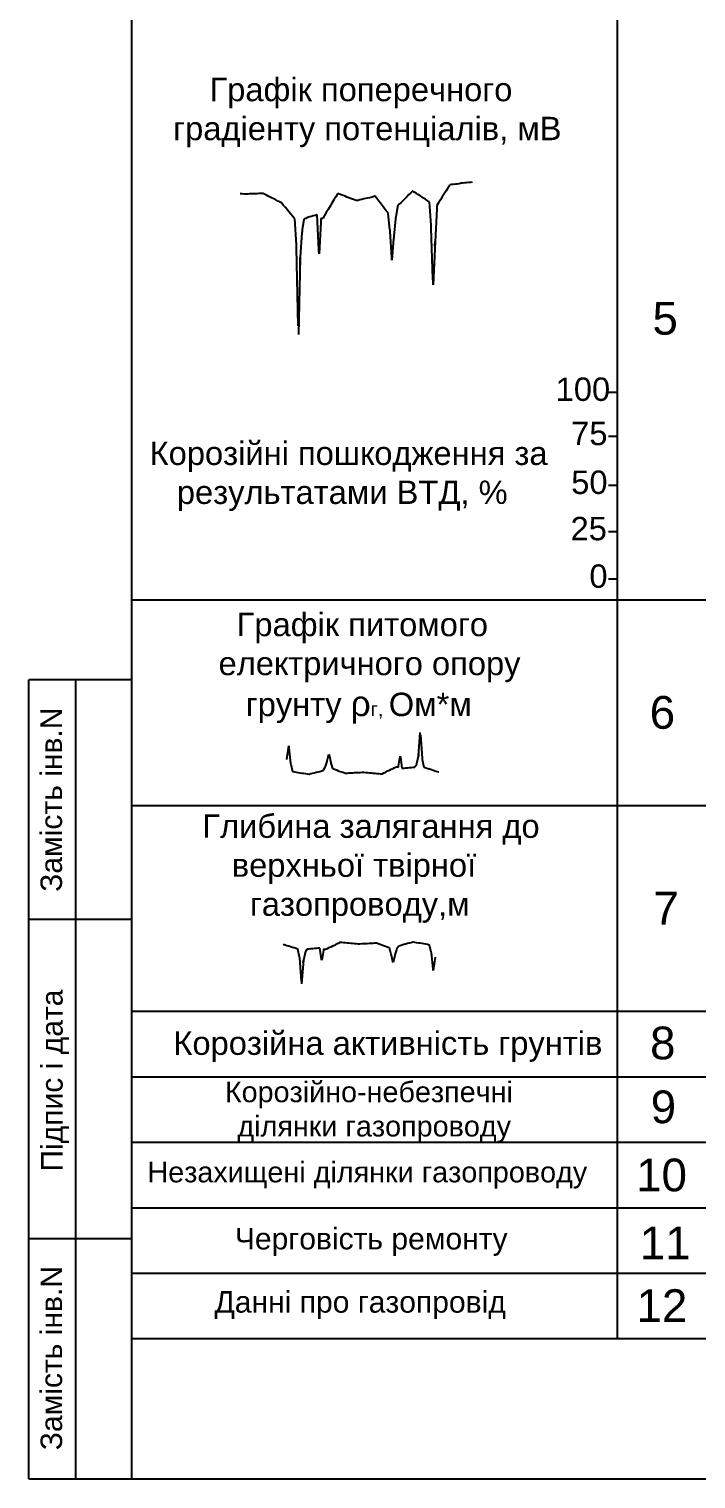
# Model space of a CAD drawing. Header units: millimetres. Extents: x -226 to 1784, y 10 to 1137.
# Drawn here: x 9 to 80.4, y 10.5 to 165.5 of the extents above; entities that cross this region are included whole.
import ezdxf

# ---------------------------------------------------------------- set-up
doc = ezdxf.new("R2010")
doc.units = ezdxf.units.MM
for name, color, linetype in [('График_G', 1, 'Continuous'), ('График_Rгр.', 79, 'Continuous'), ('График_Глуб', 36, 'Continuous'), ('Макет', 7, 'Continuous')]:
    doc.layers.add(name, color=color, linetype=linetype)
doc.layers.add('Текст', color=7, linetype='Continuous', lineweight=0)
doc.styles.get("Standard").update_dxf_attribs({"font": 'arial.ttf'})

# ---------------------------------------------------------------- blocks, each defined once
blk = doc.blocks.new('График земли')
at = {"layer": 'График_Rгр.'}
for p, q in [((-2.17, 1.66), (-1.97, 4.19)), ((-1.95, 3.93), (-1.78, 1.4)), ((-16.23, 1.32), (-16.04, 2.76)), ((-16.04, 2.76), (-16.02, 2.64)), ((-16.02, 2.64), (-16.02, 2.57)), ((-16.02, 2.57), (-15.84, 0.87)), ((-11.92, 1.17), (-11.74, 1.89)), ((-11.74, 1.89), (-11.73, 1.81)), ((-11.73, 1.81), (-11.72, 1.81)), ((-11.72, 1.81), (-11.54, 0.98)), ((-4.3, 0.6), (-4.12, 1.66)), ((-4.12, 1.66), (-4.11, 1.59)), ((-4.11, 1.59), (-4.1, 1.55)), ((-2.34, 0.87), (-2.17, 1.66)), ((-2.15, 1.93), (-2.17, 1.66)), ((-2.17, 1.66), (-2.15, 1.85)), ((-2.15, 1.85), (-2.15, 1.93)), ((-15.84, 0.87), (-15.84, 0.87)), ((-15.84, 0.87), (-15.83, 0.79)), ((-15.83, 0.79), (-15.82, 0.79)), ((-15.82, 0.79), (-15.65, 0.04)), ((-15.65, 0.04), (-15.63, 0.04)), ((-15.63, 0.04), (-15.63, 0.04)), ((-15.63, 0.04), (-15.43, 0)), ((-15.43, 0), (-15.24, -0.04)), ((-13.09, -0.04), (-12.89, 0)), ((-12.89, 0), (-12.7, 0.04)), ((-12.7, 0.04), (-12.5, 0.11)), ((-12.5, 0.11), (-12.33, 0.15)), ((-12.33, 0.15), (-12.31, 0.19)), ((-12.31, 0.19), (-12.13, 0.49)), ((-12.13, 0.49), (-12.12, 0.53)), ((-12.12, 0.53), (-12.11, 0.57)), ((-12.11, 0.57), (-11.94, 1.1)), ((-11.94, 1.1), (-11.92, 1.13)), ((-11.92, 1.13), (-11.92, 1.17)), ((-11.54, 0.98), (-11.53, 0.94)), ((-11.53, 0.94), (-11.52, 0.91)), ((-11.52, 0.91), (-11.35, 0.34)), ((-11.35, 0.34), (-11.34, 0.34)), ((-11.34, 0.34), (-11.33, 0.34)), ((-11.33, 0.34), (-11.13, 0.26)), ((-11.13, 0.26), (-10.94, 0.19)), ((-10.94, 0.19), (-10.74, 0.11)), ((-10.74, 0.11), (-10.55, 0.04)), ((-10.55, 0.04), (-10.35, 0)), ((-10.35, 0), (-10.16, -0.08)), ((-5.66, -0.04), (-5.47, 0.08)), ((-5.47, 0.08), (-5.27, 0.15)), ((-5.27, 0.15), (-5.08, 0.26)), ((-5.08, 0.26), (-4.88, 0.34)), ((-4.88, 0.34), (-4.69, 0.45)), ((-4.69, 0.45), (-4.51, 0.53)), ((-4.69, 0.45), (-4.69, 0.45)), ((-4.51, 0.53), (-4.5, 0.53)), ((-4.5, 0.53), (-4.49, 0.53)), ((-4.49, 0.53), (-4.32, 0.49)), ((-4.32, 0.49), (-4.3, 0.57)), ((-4.3, 0.57), (-4.3, 0.6)), ((-4.1, 1.55), (-3.93, 0.38)), ((-3.93, 0.38), (-3.91, 0.38)), ((-3.91, 0.38), (-3.91, 0.38)), ((-3.91, 0.38), (-3.73, 0.38)), ((-3.73, 0.38), (-3.72, 0.38)), ((-3.72, 0.38), (-3.71, 0.38)), ((-3.71, 0.38), (-3.52, 0.42)), ((-3.52, 0.42), (-3.52, 0.42)), ((-3.52, 0.42), (-3.33, 0.42)), ((-3.33, 0.42), (-3.32, 0.42)), ((-3.32, 0.42), (-3.13, 0.45)), ((-3.13, 0.45), (-3.13, 0.45)), ((-3.13, 0.45), (-2.94, 0.45)), ((-2.94, 0.45), (-2.93, 0.45)), ((-2.93, 0.45), (-2.74, 0.49)), ((-2.74, 0.49), (-2.73, 0.49)), ((-2.73, 0.49), (-2.56, 0.49)), ((-2.56, 0.49), (-2.55, 0.53)), ((-2.55, 0.53), (-2.54, 0.53)), ((-2.54, 0.53), (-2.36, 0.79)), ((-2.36, 0.79), (-2.35, 0.87)), ((-2.35, 0.87), (-2.34, 0.87)), ((-1.78, 1.4), (-1.78, 1.4)), ((-1.78, 1.4), (-1.76, 1.32)), ((-1.76, 1.32), (-1.76, 1.32)), ((-1.76, 1.32), (-1.58, 0.49)), ((-1.58, 0.49), (-1.57, 0.49)), ((-1.57, 0.49), (-1.56, 0.49)), ((-1.56, 0.49), (-1.37, 0.42)), ((-1.37, 0.42), (-1.17, 0.34)), ((-1.17, 0.34), (-0.98, 0.3)), ((-0.98, 0.3), (-0.78, 0.23)), ((-0.78, 0.23), (-0.59, 0.15)), ((-0.59, 0.15), (-0.39, 0.11)), ((-0.39, 0.11), (-0.21, 0.04)), ((-0.21, 0.04), (-0.2, 0.04)), ((-0.2, 0.04), (0, 0)), ((-15.24, -0.04), (-15.04, -0.08)), ((-15.04, -0.08), (-14.85, -0.11)), ((-14.85, -0.11), (-14.65, -0.15)), ((-14.65, -0.15), (-14.45, -0.15)), ((-14.45, -0.15), (-14.26, -0.19)), ((-14.26, -0.19), (-14.06, -0.23)), ((-14.06, -0.23), (-13.89, -0.26)), ((-13.89, -0.26), (-13.87, -0.26)), ((-13.87, -0.26), (-13.67, -0.19)), ((-13.67, -0.19), (-13.48, -0.15)), ((-13.48, -0.15), (-13.28, -0.11)), ((-13.28, -0.11), (-13.09, -0.04)), ((-10.16, -0.08), (-9.98, -0.15)), ((-9.98, -0.15), (-9.96, -0.15)), ((-9.96, -0.15), (-9.77, -0.15)), ((-9.77, -0.15), (-9.57, -0.11)), ((-9.57, -0.11), (-9.38, -0.11)), ((-9.38, -0.11), (-9.18, -0.11)), ((-9.18, -0.11), (-8.99, -0.08)), ((-8.99, -0.08), (-8.79, -0.08)), ((-8.79, -0.08), (-8.59, -0.08)), ((-8.59, -0.08), (-8.4, -0.08)), ((-8.4, -0.08), (-8.2, -0.04)), ((-8.2, -0.04), (-8.03, -0.04)), ((-8.03, -0.04), (-8.01, -0.04)), ((-8.01, -0.04), (-7.81, -0.08)), ((-7.81, -0.08), (-7.62, -0.08)), ((-7.62, -0.08), (-7.42, -0.11)), ((-7.42, -0.11), (-7.23, -0.11)), ((-7.23, -0.11), (-7.03, -0.15)), ((-7.03, -0.15), (-6.84, -0.15)), ((-6.84, -0.15), (-6.64, -0.19)), ((-6.64, -0.19), (-6.45, -0.19)), ((-6.45, -0.19), (-6.25, -0.23)), ((-6.25, -0.23), (-6.07, -0.23)), ((-6.07, -0.23), (-6.06, -0.23)), ((-6.06, -0.23), (-5.86, -0.11)), ((-5.86, -0.11), (-5.66, -0.04))]:
    blk.add_line(p, q, dxfattribs=at)
blk = doc.blocks.new('График крас')
at = {"layer": 'График_G'}
for p, q in [((0.2, 0), (0, 0)), ((0.4, -0.04), (0.2, 0)), ((1, 0), (0.8, -0.04)), ((1.2, 0), (1, 0)), ((1.4, 0), (1.2, 0)), ((1.6, 0), (1.4, 0)), ((1.8, 0), (1.6, 0)), ((2, 0.04), (1.8, 0)), ((2.2, 0.04), (2, 0.04)), ((2.4, 0.04), (2.2, 0.04)), ((2.42, 0.04), (2.4, 0.04)), ((2.6, -0.04), (2.42, 0.04)), ((10.4, 0), (10.2, -0.31)), ((10.42, 0.04), (10.4, 0)), ((10.6, -0.04), (10.42, 0.04)), ((18.2, 0.08), (18, -0.12)), ((18.4, 0.27), (18.2, 0.08)), ((18.42, 0.31), (18.4, 0.27)), ((18.6, 0.19), (18.42, 0.31)), ((18.8, 0.08), (18.6, 0.19)), ((19, -0.08), (18.8, 0.08)), ((21.8, 0), (21.6, -0.31)), ((22, 0.31), (21.8, 0)), ((22.2, 0.62), (22, 0.31)), ((22.4, 0.93), (22.2, 0.62)), ((22.42, 0.97), (22.4, 0.93)), ((22.6, 1.01), (22.42, 0.97)), ((22.8, 1.01), (22.6, 1.01)), ((23, 1.04), (22.8, 1.01)), ((23.2, 1.04), (23, 1.04)), ((23.4, 1.08), (23.2, 1.04)), ((23.6, 1.12), (23.4, 1.08)), ((23.8, 1.12), (23.6, 1.12)), ((24, 1.16), (23.8, 1.12)), ((24.2, 1.16), (24, 1.16)), ((24.4, 1.2), (24.2, 1.16)), ((24.42, 1.2), (24.4, 1.2)), ((24.6, 1.2), (24.42, 1.2)), ((24.8, 1.24), (24.6, 1.2)), ((0.42, -0.04), (0.4, -0.04)), ((0.6, -0.04), (0.42, -0.04)), ((0.8, -0.04), (0.6, -0.04)), ((2.8, -0.15), (2.6, -0.04)), ((3, -0.27), (2.8, -0.15)), ((3.2, -0.35), (3, -0.27)), ((3.4, -0.46), (3.2, -0.35)), ((3.6, -0.54), (3.4, -0.46)), ((3.8, -0.66), (3.6, -0.54)), ((4, -0.77), (3.8, -0.66)), ((4.2, -0.85), (4, -0.77)), ((4.4, -0.97), (4.2, -0.85)), ((4.42, -0.97), (4.4, -0.97)), ((4.6, -1.2), (4.42, -0.97)), ((4.8, -1.43), (4.6, -1.2)), ((5, -1.66), (4.8, -1.43)), ((9.6, -1.31), (9.4, -1.66)), ((9.8, -1.01), (9.6, -1.31)), ((10, -0.66), (9.8, -1.01)), ((10.2, -0.31), (10, -0.66)), ((10.8, -0.12), (10.6, -0.04)), ((11, -0.19), (10.8, -0.12)), ((11.2, -0.27), (11, -0.19)), ((11.4, -0.35), (11.2, -0.27)), ((11.6, -0.43), (11.4, -0.35)), ((11.8, -0.5), (11.6, -0.43)), ((12, -0.58), (11.8, -0.5)), ((12.2, -0.66), (12, -0.58)), ((12.4, -0.73), (12.2, -0.66)), ((12.42, -0.73), (12.4, -0.73)), ((12.6, -0.7), (12.42, -0.73)), ((12.8, -0.66), (12.6, -0.7)), ((13, -0.62), (12.8, -0.66)), ((13.2, -0.54), (13, -0.62)), ((13.4, -0.5), (13.2, -0.54)), ((13.6, -0.46), (13.4, -0.5)), ((13.8, -0.43), (13.6, -0.46)), ((14, -0.39), (13.8, -0.43)), ((14.2, -0.31), (14, -0.39)), ((14.4, -0.27), (14.2, -0.31)), ((14.42, -0.27), (14.4, -0.27)), ((14.6, -0.5), (14.42, -0.27)), ((14.8, -0.77), (14.6, -0.5)), ((15, -1.01), (14.8, -0.77)), ((15.2, -1.28), (15, -1.01)), ((15.4, -1.55), (15.2, -1.28)), ((15.6, -1.82), (15.4, -1.55)), ((16.8, -1.43), (16.62, -2.47)), ((16.82, -1.31), (16.8, -1.43)), ((17, -1.12), (16.82, -1.31)), ((17.2, -0.93), (17, -1.12)), ((17.4, -0.73), (17.2, -0.93)), ((17.6, -0.54), (17.4, -0.73)), ((17.8, -0.31), (17.6, -0.54)), ((18, -0.12), (17.8, -0.31)), ((19.2, -0.19), (19, -0.08)), ((19.4, -0.31), (19.2, -0.19)), ((19.6, -0.46), (19.4, -0.31)), ((19.8, -0.58), (19.6, -0.46)), ((20, -0.7), (19.8, -0.58)), ((20.2, -0.85), (20, -0.7)), ((20.21, -0.85), (20.2, -0.85)), ((20.22, -0.85), (20.21, -0.85)), ((20.4, -3.36), (20.22, -0.85)), ((21.02, -1.24), (21, -1.62)), ((21.2, -0.97), (21.02, -1.24)), ((21.4, -0.66), (21.2, -0.97)), ((21.6, -0.31), (21.4, -0.66)), ((5.2, -1.93), (5, -1.66)), ((5.4, -2.17), (5.2, -1.93)), ((5.6, -2.4), (5.4, -2.17)), ((5.8, -2.63), (5.6, -2.4)), ((5.81, -2.67), (5.8, -2.63)), ((5.82, -2.67), (5.81, -2.67)), ((6, -5.45), (5.82, -2.67)), ((6.8, -2.78), (6.62, -3.83)), ((6.81, -2.75), (6.8, -2.78)), ((6.82, -2.67), (6.81, -2.75)), ((7, -2.63), (6.82, -2.67)), ((7.01, -2.63), (7, -2.63)), ((7.2, -2.55), (7.01, -2.63)), ((7.21, -2.55), (7.2, -2.55)), ((7.4, -2.47), (7.21, -2.55)), ((7.41, -2.47), (7.4, -2.47)), ((7.6, -2.44), (7.41, -2.47)), ((7.61, -2.44), (7.6, -2.44)), ((7.8, -2.36), (7.61, -2.44)), ((7.81, -2.36), (7.8, -2.36)), ((8, -2.32), (7.81, -2.36)), ((8.01, -2.32), (8, -2.32)), ((8.02, -2.32), (8.01, -2.32)), ((8.2, -2.24), (8.02, -2.32)), ((8.21, -2.24), (8.2, -2.24)), ((8.22, -2.24), (8.21, -2.24)), ((8.4, -5.99), (8.22, -2.24)), ((8.6, -3.02), (8.42, -6.42)), ((8.61, -2.9), (8.6, -3.02)), ((8.62, -2.63), (8.61, -2.9)), ((8.8, -2.63), (8.62, -2.63)), ((8.81, -2.63), (8.8, -2.63)), ((8.82, -2.63), (8.81, -2.63)), ((9, -2.32), (8.82, -2.63)), ((9.01, -2.32), (9, -2.32)), ((9.2, -2.01), (9.01, -2.32)), ((9.4, -1.66), (9.2, -2.01)), ((15.8, -2.05), (15.6, -1.82)), ((15.81, -2.09), (15.8, -2.05)), ((15.82, -2.09), (15.81, -2.09)), ((16, -3.83), (15.82, -2.09)), ((16.6, -2.67), (16.42, -4.52)), ((16.61, -2.63), (16.6, -2.67)), ((16.62, -2.47), (16.61, -2.63)), ((21, -1.62), (20.82, -5.1)), ((6.6, -4.14), (6.42, -6.77)), ((6.61, -4.02), (6.6, -4.14)), ((6.62, -3.83), (6.61, -4.02)), ((16.01, -3.87), (16, -3.83)), ((16.02, -4.02), (16.01, -3.87)), ((16.2, -6.81), (16.02, -4.02)), ((16.42, -4.52), (16.41, -4.72)), ((20.41, -3.44), (20.4, -3.36)), ((20.42, -3.63), (20.41, -3.44)), ((20.6, -9.13), (20.42, -3.63)), ((20.42, -3.63), (20.42, -3.63)), ((6.01, -5.53), (6, -5.45)), ((6.02, -5.76), (6.01, -5.53)), ((6.2, -14.11), (6.02, -5.76)), ((6.02, -5.76), (6.02, -5.76)), ((8.41, -6.11), (8.4, -5.99)), ((8.42, -6.42), (8.41, -6.11)), ((16.4, -4.79), (16.22, -7.11)), ((16.41, -4.72), (16.4, -4.79)), ((20.82, -5.1), (20.62, -9.74)), ((20.8, -5.57), (20.82, -5.1)), ((20.81, -5.41), (20.8, -5.57)), ((20.82, -5.1), (20.81, -5.41)), ((6.42, -6.77), (6.22, -15.04)), ((6.4, -7.58), (6.42, -6.77)), ((6.41, -7.35), (6.4, -7.58)), ((6.42, -6.77), (6.41, -7.35)), ((16.21, -6.88), (16.2, -6.81)), ((16.22, -7.11), (16.21, -6.88)), ((20.61, -9.32), (20.6, -9.13)), ((20.62, -9.74), (20.61, -9.32))]:
    blk.add_line(p, q, dxfattribs=at)
blk = doc.blocks.new('График глуб')
at = {"layer": 'График_Глуб'}
for p, q in [((0.2, -0.04), (0, 0)), ((5.66, 0.04), (5.47, -0.08)), ((5.86, 0.11), (5.66, 0.04)), ((6.06, 0.23), (5.86, 0.11)), ((6.07, 0.23), (6.06, 0.23)), ((6.25, 0.23), (6.07, 0.23)), ((6.45, 0.19), (6.25, 0.23)), ((6.64, 0.19), (6.45, 0.19)), ((6.84, 0.15), (6.64, 0.19)), ((7.03, 0.15), (6.84, 0.15)), ((7.23, 0.11), (7.03, 0.15)), ((7.42, 0.11), (7.23, 0.11)), ((7.62, 0.08), (7.42, 0.11)), ((7.81, 0.08), (7.62, 0.08)), ((8.01, 0.04), (7.81, 0.08)), ((8.03, 0.04), (8.01, 0.04)), ((8.2, 0.04), (8.03, 0.04)), ((8.4, 0.08), (8.2, 0.04)), ((8.59, 0.08), (8.4, 0.08)), ((8.79, 0.08), (8.59, 0.08)), ((8.99, 0.08), (8.79, 0.08)), ((9.18, 0.11), (8.99, 0.08)), ((9.38, 0.11), (9.18, 0.11)), ((9.57, 0.11), (9.38, 0.11)), ((9.77, 0.15), (9.57, 0.11)), ((9.96, 0.15), (9.77, 0.15)), ((9.98, 0.15), (9.96, 0.15)), ((10.16, 0.08), (9.98, 0.15)), ((10.35, 0), (10.16, 0.08)), ((10.55, -0.04), (10.35, 0)), ((12.89, 0), (12.7, -0.04)), ((13.09, 0.04), (12.89, 0)), ((13.28, 0.11), (13.09, 0.04)), ((13.48, 0.15), (13.28, 0.11)), ((13.67, 0.19), (13.48, 0.15)), ((13.87, 0.26), (13.67, 0.19)), ((13.89, 0.26), (13.87, 0.26)), ((14.06, 0.23), (13.89, 0.26)), ((14.26, 0.19), (14.06, 0.23)), ((14.45, 0.15), (14.26, 0.19)), ((14.65, 0.15), (14.45, 0.15)), ((14.85, 0.11), (14.65, 0.15)), ((15.04, 0.08), (14.85, 0.11)), ((15.24, 0.04), (15.04, 0.08)), ((15.43, 0), (15.24, 0.04)), ((15.63, -0.04), (15.43, 0)), ((0.21, -0.04), (0.2, -0.04)), ((0.39, -0.11), (0.21, -0.04)), ((0.59, -0.15), (0.39, -0.11)), ((0.78, -0.23), (0.59, -0.15)), ((0.98, -0.3), (0.78, -0.23)), ((1.17, -0.34), (0.98, -0.3)), ((1.37, -0.42), (1.17, -0.34)), ((1.56, -0.49), (1.37, -0.42)), ((1.57, -0.49), (1.56, -0.49)), ((1.58, -0.49), (1.57, -0.49)), ((1.76, -1.32), (1.58, -0.49)), ((1.78, -1.4), (1.76, -1.32)), ((1.76, -1.32), (1.76, -1.32)), ((1.95, -3.93), (1.78, -1.4)), ((1.78, -1.4), (1.78, -1.4)), ((2.34, -0.87), (2.17, -1.66)), ((2.35, -0.87), (2.34, -0.87)), ((2.36, -0.79), (2.35, -0.87)), ((2.54, -0.53), (2.36, -0.79)), ((2.55, -0.53), (2.54, -0.53)), ((2.56, -0.49), (2.55, -0.53)), ((2.73, -0.49), (2.56, -0.49)), ((2.74, -0.49), (2.73, -0.49)), ((2.93, -0.45), (2.74, -0.49)), ((2.94, -0.45), (2.93, -0.45)), ((3.13, -0.45), (2.94, -0.45)), ((3.32, -0.42), (3.13, -0.45)), ((3.13, -0.45), (3.13, -0.45)), ((3.33, -0.42), (3.32, -0.42)), ((3.52, -0.42), (3.33, -0.42)), ((3.71, -0.38), (3.52, -0.42)), ((3.52, -0.42), (3.52, -0.42)), ((3.72, -0.38), (3.71, -0.38)), ((3.73, -0.38), (3.72, -0.38)), ((3.91, -0.38), (3.73, -0.38)), ((3.93, -0.38), (3.91, -0.38)), ((3.91, -0.38), (3.91, -0.38)), ((4.1, -1.55), (3.93, -0.38)), ((4.11, -1.59), (4.1, -1.55)), ((4.3, -0.6), (4.12, -1.66)), ((4.32, -0.49), (4.3, -0.57)), ((4.3, -0.57), (4.3, -0.6)), ((4.49, -0.53), (4.32, -0.49)), ((4.5, -0.53), (4.49, -0.53)), ((4.51, -0.53), (4.5, -0.53)), ((4.69, -0.45), (4.51, -0.53)), ((4.88, -0.34), (4.69, -0.45)), ((4.69, -0.45), (4.69, -0.45)), ((5.08, -0.26), (4.88, -0.34)), ((5.27, -0.15), (5.08, -0.26)), ((5.47, -0.08), (5.27, -0.15)), ((10.74, -0.11), (10.55, -0.04)), ((10.94, -0.19), (10.74, -0.11)), ((11.13, -0.26), (10.94, -0.19)), ((11.33, -0.34), (11.13, -0.26)), ((11.34, -0.34), (11.33, -0.34)), ((11.35, -0.34), (11.34, -0.34)), ((11.52, -0.91), (11.35, -0.34)), ((11.53, -0.94), (11.52, -0.91)), ((11.54, -0.98), (11.53, -0.94)), ((11.72, -1.81), (11.54, -0.98)), ((11.92, -1.17), (11.74, -1.89)), ((11.94, -1.1), (11.92, -1.13)), ((11.92, -1.13), (11.92, -1.17)), ((12.11, -0.57), (11.94, -1.1)), ((12.12, -0.53), (12.11, -0.57)), ((12.13, -0.49), (12.12, -0.53)), ((12.31, -0.19), (12.13, -0.49)), ((12.33, -0.15), (12.31, -0.19)), ((12.5, -0.11), (12.33, -0.15)), ((12.7, -0.04), (12.5, -0.11)), ((15.65, -0.04), (15.63, -0.04)), ((15.63, -0.04), (15.63, -0.04)), ((15.82, -0.79), (15.65, -0.04)), ((15.83, -0.79), (15.82, -0.79)), ((15.84, -0.87), (15.83, -0.79)), ((16.02, -2.57), (15.84, -0.87)), ((15.84, -0.87), (15.84, -0.87)), ((16.23, -1.32), (16.04, -2.76)), ((2.17, -1.66), (1.97, -4.19)), ((2.17, -1.66), (2.15, -1.85)), ((2.15, -1.93), (2.17, -1.66)), ((2.15, -1.85), (2.15, -1.93)), ((4.12, -1.66), (4.11, -1.59)), ((11.73, -1.81), (11.72, -1.81)), ((11.74, -1.89), (11.73, -1.81)), ((16.02, -2.64), (16.02, -2.57)), ((16.04, -2.76), (16.02, -2.64))]:
    blk.add_line(p, q, dxfattribs=at)

msp = doc.modelspace()

# ---------------------------------------------------------------- linework, layer by layer
at = {"layer": 'Defpoints'}
for p, q in [((71.95, 126.67), (71.01, 126.67)), ((71.95, 121.95), (71.01, 121.95)), ((71.95, 116.73), (71.01, 116.73)), ((71.95, 111.78), (71.01, 111.78)), ((71.95, 106.7), (71.01, 106.7))]:
    msp.add_line(p, q, dxfattribs=at)
at = {"layer": 'Макет'}
for p, q in [((20, 297.48), (20, 10.51)), ((71.95, 75.51), (71.95, 297.48)), ((20, 95.95), (9.04, 95.95)), ((9.04, 10.51), (9.04, 95.94)), ((9.04, 10.51), (9.04, 95.93)), ((14.04, 10.51), (14.04, 95.95)), ((71.95, 25.51), (71.95, 75.51)), ((20, 70.33), (9.06, 70.33)), ((20, 36.2), (9.06, 36.2))]:
    msp.add_line(p, q, dxfattribs=at)
at = {"layer": 'Макет', "lineweight": -2}
for p, q in [((20, 104.51), (390, 104.51)), ((20, 82.51), (390, 82.51)), ((20, 60.51), (390, 60.51)), ((20, 53.51), (390, 53.51)), ((20, 46.51), (390, 46.51)), ((20, 46.51), (390, 46.51)), ((20, 39.51), (390, 39.51)), ((20, 32.51), (390, 32.51)), ((20, 25.51), (405, 25.51)), ((9.04, 10.51), (405, 10.51))]:
    msp.add_line(p, q, dxfattribs=at)

# ---------------------------------------------------------------- block references
at = {"layer": 'Макет'}
for name, p in [('График крас', (31.63, 147.9)), ('График земли', (52.85, 86.12)), ('График глуб', (36.22, 67.63))]:
    msp.add_blockref(name, p, dxfattribs=at)

# ---------------------------------------------------------------- texts
at = {"layer": 'Текст', "attachment_point": 1}
for s, insert, char_height, width in [('     Графiк поперечного \\P градiенту потенціалів, мВ', (23.49, 160.3), 2.5, 48.6754), ('5', (75.7, 136.34), 3.5, 5.5314), ('{\\C0;100}', (65.35, 128.26), 2.5, 3.5955), ('  Корозiйнi пошкодження за   \\P     результатами ВТД, %', (20, 121.41), 2.5, 46.9566), ('{\\C0;  Графік питомого електричного опору \\P   грунту \\H1.0833x;\\C256;ρ\\H0.55386x;г\\C0;, \\H1.6667x;Ом*м}', (29.31, 103.11), 2.5, 47.4467), ('6', (75.4, 94.21), 3.5, 5.5314), ('{\\C0;   \\H1.087x;Глибина залягання до      \\P      верхньої твірної    \\P        газопроводу,м}', (24.9, 81.55), 2.3, 40.1983), ('7', (75.8, 73.28), 3.5, 5.5314), ('8', (75.44, 58.87), 3.5, 5.5314), ('\\pi-5,l5,t2.5,7.5;{\\C0;Корозiйна активнiсть грунтiв}', (24.48, 58.35), 2.5, 51.2959), ('\\pi-2.2,l2.2,t2.2,6.6;{\\C0; Корозiйно-небезпечнi дiлянки газопроводу}', (29.13, 52.99), 2.2, 37.9669), ('9', (75.51, 52.04), 3.5, 5.5314), ('{\\H1.1x;  Незахищенi дiлянки газопроводу}  ', (20, 44.42), 2, 54.3676), ('10', (73.95, 44.76), 3.5, 5.5314), ('{\\C0;Черговiсть ремонту }', (31.05, 37.35), 2.3, 43.8064), ('11', (74.34, 37.5), 3.5, 5.5314), ('{\\C0;Даннi про газопровiд}', (28.87, 30.59), 2.3, 55.1454), ('12', (73.99, 30.79), 3.5, 5.5314)]:
    msp.add_mtext(s, dxfattribs=dict(at, insert=insert, char_height=char_height, width=width))
at = {"layer": 'Текст', "char_height": 2.5, "attachment_point": 1}
for s, insert in [('\\pi0.01604;75', (66.99, 123.53)), ('\\pi0.022861;50', (66.99, 118.31)), ('\\pi-0.047057;25', (66.99, 113.36)), ('\\pi1.9652;0', (66.99, 108.28))]:
    msp.add_mtext_dynamic_manual_height_columns(s, width=3.5955, gutter_width=17.5, heights=[0], dxfattribs=dict(at, insert=insert))
at = {"layer": 'Текст', "char_height": 2.3, "width": 55.1454, "attachment_point": 1, "rotation": 90}
for s, insert in [('{\\C0;Замiсть iнв.N}', (10.27, 73.28)), ('{\\C0;Пiдпис і дата}', (10.34, 43.37)), ('{\\C0;Замiсть iнв.N}', (10.28, 13.58))]:
    msp.add_mtext(s, dxfattribs=dict(at, insert=insert))

doc.saveas('drawing.dxf')
